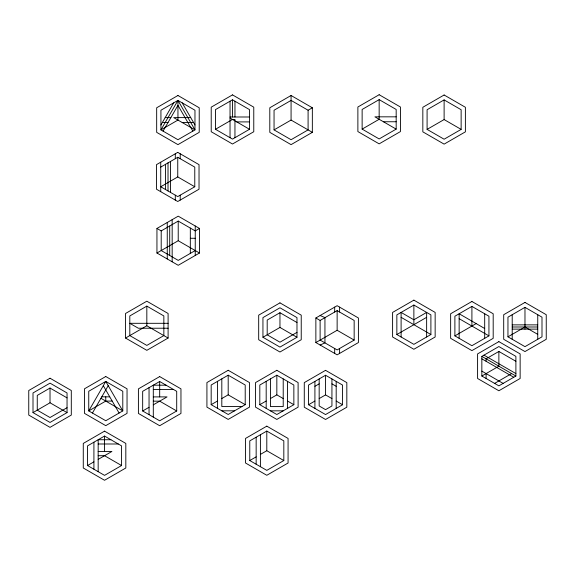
<?xml version="1.0" encoding="UTF-8"?>
<svg xmlns="http://www.w3.org/2000/svg" width="575" height="575" viewBox="0 0 575 575"><rect width="100%" height="100%" fill="white"/><g stroke="black" fill="none" stroke-linecap="round" stroke-linejoin="round"><path stroke-width="0.86" d="M160.928 124.976L173.693 102.868M177.948 100.409L160.928 129.893L177.948 139.718L194.968 129.893L194.968 110.235L177.948 100.409L160.928 110.235L160.928 129.893L177.948 120.067L177.948 100.409L194.968 129.893L173.693 117.609L190.713 117.609M163.056 131.122L177.948 105.326L192.841 131.122M92.431 413.037L108.222 385.681M160.734 167.109L177.754 157.277L194.774 167.109L194.774 186.76L177.754 196.585L160.734 186.76L177.754 176.935L177.754 157.277M320.117 320.447L337.137 310.615L354.157 320.447L354.157 340.098L337.137 349.923L320.117 340.098L320.117 320.447L315.862 317.989L315.862 342.556L337.137 354.84L358.412 342.556L358.412 317.989L337.137 305.706L315.862 317.989M232.494 99.798L215.474 109.624L215.474 129.282L232.494 139.107L249.514 129.282L249.514 109.624L232.494 99.798L232.494 116.991M215.474 129.282L232.494 119.449L234.952 119.449L234.952 137.684M291.072 95.493L269.797 107.784L269.797 132.351L291.072 144.634L312.347 132.351L312.347 107.784L291.072 95.493L291.072 120.067L312.347 132.351M274.052 129.893L274.052 110.235L291.072 100.409L308.092 110.235L308.092 129.893L291.072 139.718L274.052 129.893L291.072 120.067M308.092 110.235L312.347 107.784M379.155 99.633L362.135 109.466L362.135 129.116L379.155 138.942L396.175 129.116L396.175 109.466L379.155 99.633L379.155 119.291L362.135 129.116M156.946 228.447L178.221 216.164L199.496 228.447L199.496 253.014L178.221 265.298L156.946 253.014L156.946 228.447L161.201 230.906L161.201 250.556L178.221 260.389L195.241 250.556M161.201 230.906L178.221 221.08L195.241 230.906L199.496 228.447M156.946 253.014L178.221 240.731L199.496 253.014M444.116 99.906L427.088 109.732L427.088 129.389L444.116 139.215L461.136 129.389L461.136 109.732L444.116 99.906L444.116 119.564L427.088 129.389M146.826 306.108L129.806 315.941L129.806 335.592L146.826 345.417L163.846 335.592L163.846 315.941L146.826 306.108L146.826 325.766L168.101 338.05L146.826 350.333L125.544 338.05L125.544 313.483L146.826 301.199L168.101 313.483L168.101 338.05M125.544 338.05L146.826 325.766M67.045 397.878L50.025 388.046L37.26 395.42L37.26 410.162L50.025 417.529L67.045 407.704M33.005 412.62L50.025 402.787L67.045 412.62L50.025 422.445L33.005 412.62L33.005 392.962L50.025 383.137L67.045 392.962L67.045 412.62M112.197 401.084L105.764 401.084L88.744 410.909L88.744 391.259L105.764 381.426L122.784 391.259L122.784 410.909L105.764 420.742L88.744 410.909L105.764 381.426L122.784 410.909L100.941 398.295M159.685 381.498L142.665 391.331L142.665 410.981L159.685 420.807L176.705 410.981L176.705 391.331L159.685 381.498L159.685 396.901M296.98 322.532L279.96 312.707L267.195 320.074L267.195 334.815L279.96 342.19L296.98 332.357M262.94 337.273L279.96 327.448L296.98 337.273L279.96 347.099L262.94 337.273L262.94 317.616L279.96 307.79L296.98 317.616L296.98 337.273M142.665 410.981L149.047 407.294M153.302 404.843L167.059 396.901L153.302 396.901M104.549 436.058L87.529 445.884L87.529 465.534L104.549 475.367L121.569 465.534L121.569 445.884L104.549 436.058L104.549 451.454M228.196 375.188L211.176 385.013L211.176 404.671L228.196 414.496L245.216 404.671L245.216 385.013L228.196 375.188L228.196 394.845L245.216 404.671M87.529 465.534L93.912 461.854M98.167 459.396L111.917 451.454L98.167 451.454M315.862 342.556L337.137 330.273L337.137 310.615M211.176 404.671L217.558 400.983M221.813 398.525L228.196 394.845M276.834 375.209L259.807 385.034L259.807 404.692L276.834 414.518L293.854 404.692L293.854 385.034L276.834 375.209L276.834 394.867L270.444 398.547M413.871 305.045L396.851 314.877L396.851 334.528L413.871 344.353L430.898 334.528L430.898 314.877L413.871 305.045L413.871 324.702M259.807 404.692L266.189 401.005M325.551 375.252L308.531 385.077L308.531 404.735L325.551 414.561L342.571 404.735L342.571 385.077L325.551 375.252L325.551 394.903L319.168 398.59M396.851 334.528L426.636 317.328M314.913 386.307L319.168 383.848M471.91 306.396L454.89 316.221L454.89 335.872L471.91 345.704L488.937 335.872L488.937 316.221L471.91 306.396L471.91 326.047M308.531 404.735L314.913 401.048M266.8 431.063L249.773 440.888L249.773 460.546L266.8 470.372L283.82 460.546L283.82 440.888L266.8 431.063L266.8 450.721L283.82 460.546M454.89 335.872L476.165 323.588M249.773 460.546L256.155 456.859M260.41 454.401L266.8 450.721M524.975 307.345L507.955 317.17L507.955 336.828L524.975 346.653L541.995 336.828L541.995 317.17L524.975 307.345L524.975 329.123M507.955 336.828L524.975 326.995L537.74 334.37M481.843 356.371L498.87 346.545L515.89 356.371L515.89 376.028L498.87 385.854L481.843 376.028L481.843 356.371L515.89 376.028M515.89 361.287L498.87 351.462L486.098 358.829L486.098 361.287M481.843 376.028L498.87 366.203L498.87 351.462M494.615 383.396L511.635 373.57M320.117 345.014L324.94 342.887L324.94 317.565L320.117 315.531M396.175 116.833L374.9 116.833L396.175 129.116M230.036 116.991L249.514 116.991M165.183 117.609L170.854 117.609M383.41 121.749L396.175 121.749M236.749 121.907L249.514 121.907M162.344 122.518L168.015 122.518M182.203 122.518L193.552 122.518M190.325 238.273L195.241 238.273M168.101 323.308L129.806 323.308L138.316 328.224L168.101 328.224M512.21 324.868L537.74 324.868M512.21 326.995L537.74 326.995M512.21 329.123L537.74 329.123M166.067 385.185L153.302 385.185L153.302 417.127M153.302 389.44L173.442 389.44M101.789 396.829L109.746 396.829M153.302 401.156L159.685 401.156L176.705 410.981M241.953 406.554L221.813 406.554L221.813 378.875M221.813 410.816L234.578 410.816M270.444 410.838L283.216 410.838M110.932 439.738L98.167 439.738L98.167 471.68M98.167 443.993L118.306 443.993M98.167 455.709L104.549 455.709L121.569 465.534M444.116 119.564L461.136 129.389M230.036 118.033L249.514 129.282M484.682 328.505L459.145 313.763L459.145 338.33M459.145 318.679L488.937 335.872M177.754 176.935L194.774 186.76M483.97 355.142L515.89 373.57M481.843 358.829L513.762 377.257M401.106 317.328L430.898 334.528M481.843 371.112L503.125 383.396M337.137 330.273L354.157 340.098M331.933 383.848L336.188 386.307M325.551 394.903L331.933 398.59M336.188 401.048L342.571 404.735M276.834 394.867L283.216 398.547M287.471 401.005L293.854 404.692M182.203 102.868L194.968 124.976M103.306 385.681L119.104 413.037M537.74 314.712L537.74 339.286M512.21 314.712L512.21 339.286M486.098 373.57L486.098 378.487M484.682 313.763L484.682 338.33M426.636 336.986L426.636 312.419L413.871 319.786L401.106 312.419L401.106 336.986M339.595 307.122L339.595 312.038M339.595 348.507L339.595 353.424M336.188 381.39L336.188 408.415M334.679 307.122L334.679 312.038M334.679 348.507L334.679 353.424M331.933 378.939L331.933 405.964L325.551 409.644L319.168 405.964L319.168 378.939M314.913 381.39L314.913 408.415M287.471 381.354L287.471 408.379M283.216 378.896L283.216 406.582L270.444 406.582L270.444 378.896M279.96 312.707L279.96 327.448M266.189 381.354L266.189 408.379M260.41 434.75L260.41 466.684M256.155 437.208L256.155 464.233M234.952 101.214L234.952 116.991M230.036 101.214L230.036 137.684M217.558 381.333L217.558 408.358M195.241 225.989L195.241 255.472M190.325 228.067L190.325 253.395M180.212 153.784L180.212 158.7M180.212 195.169L180.212 200.086M178.221 221.08L178.221 240.731M175.296 153.784L175.296 158.7M175.296 195.169L175.296 200.086M172.169 219.657L172.169 261.805M170.473 161.395L170.473 192.381M169.711 225.989L169.711 255.472M168.015 162.761L168.015 190.965M167.253 222.496L167.253 258.966M165.557 164.227L165.557 189.549M160.734 162.193L160.734 191.676M149.047 387.643L149.047 414.668M105.764 396.829L105.764 401.084M93.912 442.197L93.912 469.222M50.025 388.046L50.025 402.787M177.948 95.493L156.673 107.784L156.673 132.351L177.948 144.634L199.223 132.351L199.223 107.784L177.948 95.493M232.494 94.882L211.219 107.166L211.219 131.732L232.494 144.016L253.769 131.732L253.769 107.166L232.494 94.882M177.754 152.368L156.479 164.651L156.479 189.218L177.754 201.502L199.029 189.218L199.029 164.651L177.754 152.368M379.155 94.724L357.88 107.007L357.88 131.574L379.155 143.858L400.43 131.574L400.43 107.007L379.155 94.724M444.116 94.99L422.833 107.281L422.833 131.847L444.116 144.131L465.391 131.847L465.391 107.281L444.116 94.99M50.025 378.221L28.75 390.504L28.75 415.071L50.025 427.362L71.3 415.071L71.3 390.504L50.025 378.221M105.764 376.517L84.489 388.801L84.489 413.368L105.764 425.651L127.039 413.368L127.039 388.801L105.764 376.517M279.96 302.874L258.685 315.165L258.685 339.732L279.96 352.015L301.235 339.732L301.235 315.165L279.96 302.874M159.685 376.589L138.41 388.872L138.41 413.439L159.685 425.723L180.96 413.439L180.96 388.872L159.685 376.589M104.549 431.142L83.274 443.426L83.274 467.993L104.549 480.276L125.824 467.993L125.824 443.426L104.549 431.142M228.196 370.278L206.921 382.562L206.921 407.129L228.196 419.412L249.471 407.129L249.471 382.562L228.196 370.278M276.834 370.3L255.552 382.583L255.552 407.15L276.834 419.434L298.109 407.15L298.109 382.583L276.834 370.3M413.871 300.136L392.596 312.419L392.596 336.986L413.871 349.269L435.153 336.986L435.153 312.419L413.871 300.136M325.551 370.336L304.276 382.619L304.276 407.193L325.551 419.477L346.826 407.193L346.826 382.619L325.551 370.336M471.91 301.48L450.635 313.763L450.635 338.33L471.91 350.613L493.192 338.33L493.192 313.763L471.91 301.48M266.8 426.147L245.518 438.438L245.518 463.004L266.8 475.288L288.075 463.004L288.075 438.438L266.8 426.147M524.975 302.428L503.7 314.712L503.7 339.286L524.975 351.569L546.25 339.286L546.25 314.712L524.975 302.428M498.87 341.629L477.588 353.912L477.588 378.487L498.87 390.77L520.145 378.487L520.145 353.912L498.87 341.629"/></g></svg>
